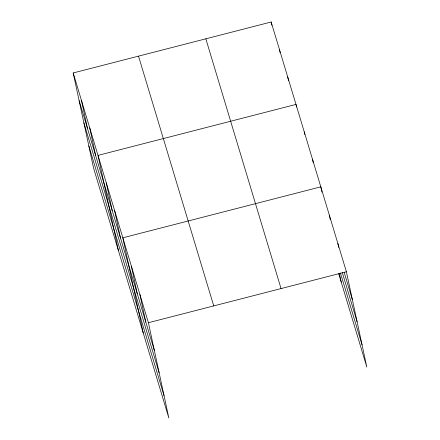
<?xml version="1.0" encoding="UTF-8"?>
<svg xmlns="http://www.w3.org/2000/svg" width="440" height="440" viewBox="0 0 440 440"><rect width="100%" height="100%" fill="white"/><g stroke="black" fill="none" stroke-linecap="round" stroke-linejoin="round"><path stroke-width="0.66" d="M73.189 72.958L148.412 322.718L168.839 418L93.61 168.239L73.189 72.958L271.161 22L346.39 271.761L366.812 367.043L338.673 273.62M148.412 322.718L346.39 271.761M344.195 272.464L352.325 299.453M342.238 272.388L357.104 321.756M340.423 272.982L362.032 344.735M205.832 38.819L281.055 288.58M138.518 56.144L213.741 305.905M79.123 100.656L154.347 350.416M83.903 122.958L159.132 372.719M88.831 145.937L164.054 395.698M337.865 243.452L338.712 247.412M329.334 215.149L330.325 219.764M321.943 192.115L320.81 186.84L122.837 237.804L143.259 333.08M339.411 273.592L341.236 282.123M312.538 159.368L313.242 162.668M304.26 131.895L304.827 134.53M296.555 107.058L295.988 104.423L98.01 155.381L118.437 250.663M287.711 76.945L288.558 80.905M279.439 49.473L280.143 52.773M271.161 22L271.871 25.295M139.887 294.415L145.822 322.108M131.362 266.107L137.297 293.799M114.559 210.326L120.5 238.024M106.288 182.853L112.222 210.546M89.738 127.908L95.672 155.601M81.461 100.436L87.395 128.128"/></g></svg>
